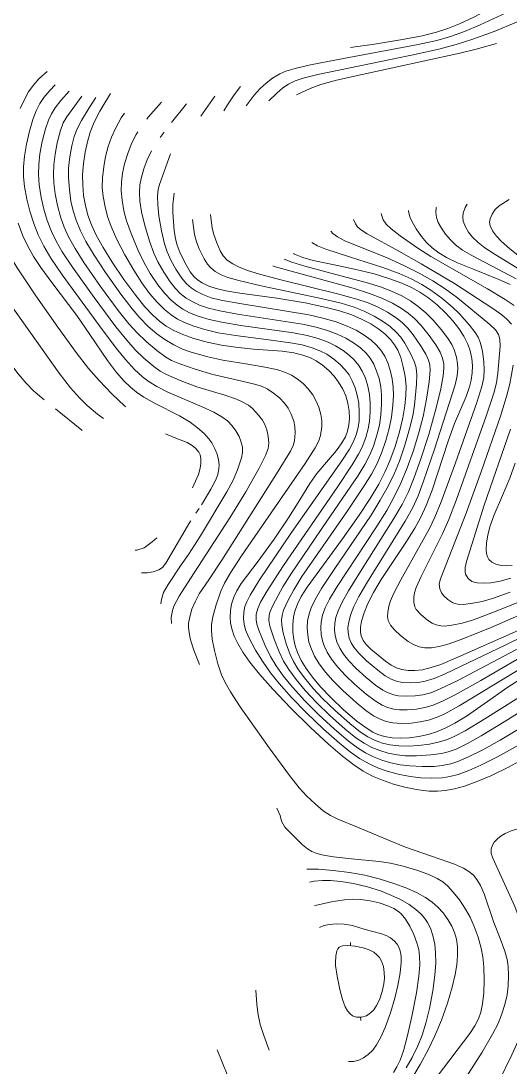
# Model space of a CAD drawing. Header units: inches. Extents: x 115425 to 116786, y 150085 to 152399.
# Drawn here: x 116052.6 to 116166.6, y 151444 to 151688 of the extents above; entities that cross this region are included whole.
import ezdxf

# ---------------------------------------------------------------- set-up
doc = ezdxf.new("R2010")
doc.units = ezdxf.units.IN
doc.header["$MEASUREMENT"] = 0
doc.layers.add('Contour', color=7, linetype='Continuous', lineweight=0, true_color=0xbed2ff)

msp = doc.modelspace()

# ---------------------------------------------------------------- linework, layer by layer
at = {"layer": 'Contour'}
for p, q in [((116097.76, 151670.46), (116094.51, 151665.86)), ((116091.2, 151668.72), (116087.67, 151664.33)), ((116085.94, 151662.11), (116085.03, 151660.83)), ((116058.03, 151599.68), (116055.92, 151601.41)), ((116094.13, 151574.32), (116093.38, 151573.19)), ((116129.42, 151472.27), (116129.41, 151473.07)), ((116131.74, 151455.62), (116131.82, 151454.83))]:
    msp.add_line(p, q, dxfattribs=at)
for points in [[(116190.96, 151715.81), (116182.11, 151706.35), (116178.35, 151702.58), (116175.53, 151700), (116173.15, 151698.08), (116170.3, 151696.04), (116166.63, 151693.68), (116162.28, 151691.13), (116158.13, 151688.93), (116154.81, 151687.37), (116152.11, 151686.29), (116149.48, 151685.46), (116146.11, 151684.61), (116141.56, 151683.71), (116134.97, 151682.66), (116129.4, 151681.86)], [(116105.06, 151668.21), (116106.97, 151670.75), (116108.37, 151672.29), (116109.74, 151673.56), (116111.25, 151674.7), (116112.91, 151675.68), (116114.37, 151676.3), (116116.54, 151676.97), (116120.11, 151677.81), (116127.8, 151679.29), (116145.18, 151682.53), (116149.54, 151683.52), (116152.73, 151684.42), (116156, 151685.59), (116159.62, 151687.1), (116164.66, 151689.46), (116169.26, 151691.81), (116172.46, 151693.66), (116175.08, 151695.37), (116177.03, 151696.85), (116178.98, 151698.65), (116181.99, 151701.78), (116187.6, 151707.75)], [(116175.07, 151690.97), (116168.1, 151687.74), (116162.93, 151685.61), (116157.94, 151683.78), (116154.05, 151682.54), (116149.97, 151681.44), (116143.62, 151680.04), (116121.78, 151675.54), (116118.35, 151674.67), (116116.55, 151674.06), (116114.95, 151673.26), (116113.67, 151672.42), (116112.24, 151671.23), (116110.4, 151669.4)], [(116116.79, 151670.83), (116120.02, 151672.32), (116122.52, 151673.2), (116126.17, 151674.2), (116132.13, 151675.57), (116154.94, 151680.49), (116158.72, 151681.45), (116163.42, 151682.8)], [(116058.66, 151676.25), (116056.79, 151674.52), (116055.41, 151672.97), (116054.35, 151671.47), (116053.39, 151669.75), (116052.44, 151667.62)], [(116085.17, 151552.04), (116085.37, 151553.09), (116085.83, 151554.7), (116086.89, 151556.55), (116089.94, 151561.15), (116091.67, 151563.57), (116094.43, 151567.94), (116100.62, 151578.17), (116102.03, 151580.94), (116103.04, 151583.34), (116103.98, 151586.15), (116104.26, 151587.4), (116104.21, 151588.65), (116103.88, 151590.01), (116103.44, 151591.13), (116102.71, 151592.41), (116101.81, 151593.6), (116100.7, 151594.73), (116099.44, 151595.68), (116097.58, 151596.76), (116094.86, 151598.03), (116086.79, 151601.48), (116084.26, 151602.75), (116082.5, 151603.83), (116080.9, 151605.06), (116079.08, 151606.77), (116076.96, 151609.04), (116074.78, 151611.69), (116070.87, 151616.89), (116062.18, 151628.84), (116059.55, 151632.72), (116057.91, 151635.48), (116056.62, 151638.14), (116055.57, 151640.77), (116054.65, 151643.64), (116053.96, 151646.5), (116053.44, 151649.43), (116053.21, 151651.7), (116053.21, 151654.01), (116053.41, 151656.47), (116053.84, 151659.31), (116054.55, 151662.37), (116055.36, 151665.06), (116056.12, 151667.07), (116056.99, 151668.8), (116057.91, 151670.16), (116059.3, 151671.8), (116060.59, 151673.12)], [(116087.7, 151547.45), (116087.62, 151548.91), (116087.88, 151550.49), (116088.22, 151551.56), (116089.5, 151553.87), (116092.09, 151557.99), (116101.32, 151572.1), (116105, 151578.23), (116108.1, 151583.72), (116109.6, 151586.7), (116110.23, 151588.27), (116110.35, 151589.56), (116110.21, 151591.2), (116109.93, 151592.68), (116109.45, 151593.91), (116108.88, 151594.93), (116107.97, 151596.11), (116106.53, 151597.63), (116105.6, 151598.39), (116104.31, 151599.15), (116102.8, 151599.81), (116100.12, 151600.72), (116093.57, 151602.72), (116089.67, 151604.18), (116086.51, 151605.55), (116085.07, 151606.34), (116083.57, 151607.4), (116081.22, 151609.41), (116079.24, 151611.33), (116077.24, 151613.56), (116074.71, 151616.71), (116069.63, 151623.53), (116064.58, 151630.58), (116062.19, 151634.18), (116060.77, 151636.66), (116059.69, 151638.9), (116058.68, 151641.53), (116057.91, 151644.14), (116057.29, 151646.88), (116056.85, 151649.84), (116056.68, 151652.33), (116056.73, 151654.57), (116057, 151657.04), (116057.53, 151659.94), (116058.27, 151662.89), (116058.97, 151664.93), (116059.67, 151666.41), (116060.53, 151667.8), (116061.86, 151669.5), (116063.83, 151671.7)], [(116103.75, 151672.75), (116102.26, 151670.78), (116100.76, 151668.49), (116099.89, 151667.06)], [(116066.8, 151670.47), (116063.26, 151665.65), (116062.46, 151664.28), (116061.81, 151662.51), (116061.06, 151659.63), (116060.54, 151657), (116060.24, 151654.51), (116060.15, 151652.29), (116060.24, 151650.17), (116060.56, 151647.69), (116061.09, 151644.97), (116061.8, 151642.35), (116062.69, 151639.91), (116063.69, 151637.71), (116065.19, 151634.98), (116067.27, 151631.73), (116071.16, 151626.11), (116075.25, 151620.5), (116077.75, 151617.37), (116079.65, 151615.27), (116081.78, 151613.23), (116084.3, 151611.14), (116086.35, 151609.64), (116087.7, 151608.85), (116089.62, 151608.02), (116093.18, 151606.8), (116097.33, 151605.58), (116101.71, 151604.52), (116106.75, 151603.4), (116108.63, 151602.81), (116109.98, 151602.2), (116111.49, 151601.24), (116112.88, 151600.09), (116114.01, 151598.91), (116114.88, 151597.69), (116115.58, 151596.31), (116116.19, 151594.65), (116116.47, 151593.43), (116116.49, 151591.99), (116116.32, 151590.1), (116116.02, 151589), (116115.4, 151587.72), (116112.57, 151583.02), (116099.43, 151562.22), (116096.39, 151557.63), (116094.16, 151554.37), (116093.25, 151552.7), (116092.46, 151550.82), (116091.92, 151549.05), (116091.68, 151547.58), (116091.65, 151546.61), (116091.78, 151545.3), (116092.14, 151543.67), (116092.91, 151541.26), (116094.24, 151537.88)], [(116131.06, 151500), (116126.47, 151501.8), (116124.72, 151502.69), (116123.07, 151503.8), (116121.14, 151505.39), (116119.19, 151507.24), (116117.45, 151509.15), (116115.17, 151512.03), (116110.44, 151518.5), (116103.68, 151528.04), (116101.4, 151531.52), (116100.18, 151533.69), (116099.37, 151535.51), (116098.49, 151538.07), (116097.67, 151541.19), (116097.16, 151543.83), (116096.97, 151545.81), (116097, 151547.28), (116097.31, 151549.05), (116098.05, 151551.63), (116099.18, 151555.03), (116100.04, 151556.88), (116101.45, 151559.33), (116104, 151563.24), (116118.85, 151584.81), (116121.17, 151588.47), (116122.06, 151590.13), (116122.41, 151591.34), (116122.71, 151593.43), (116122.72, 151594.81), (116122.52, 151596.22), (116122.01, 151597.97), (116121.43, 151599.38), (116120.61, 151600.85), (116119.55, 151602.2), (116118.35, 151603.43), (116117.01, 151604.54), (116115.69, 151605.38), (116114.26, 151606.05), (116112.49, 151606.64), (116109.9, 151607.23), (116105.45, 151607.96), (116099.66, 151608.89), (116096.15, 151609.69), (116092.3, 151610.76), (116090.26, 151611.5), (116088.26, 151612.46), (116086.16, 151613.73), (116084.28, 151615.08), (116082.28, 151616.77), (116080.32, 151618.75), (116078.5, 151620.86), (116075.85, 151624.32), (116072.29, 151629.34), (116069.62, 151633.42), (116067.72, 151636.63), (116066.45, 151639.11), (116065.45, 151641.56), (116064.76, 151643.75), (116064.25, 151645.98), (116063.88, 151648.62), (116063.66, 151651.53), (116063.68, 151653.71), (116063.96, 151656.31), (116064.42, 151658.9), (116064.98, 151661.06), (116065.68, 151662.89), (116066.67, 151664.82), (116068.51, 151667.8), (116070.05, 151670.16)], [(116073.43, 151671.14), (116070.95, 151666.96), (116069.68, 151664.4), (116068.75, 151662.06), (116068.07, 151659.86), (116067.52, 151657.41), (116067.13, 151654.76), (116066.95, 151652.26), (116066.98, 151649.85), (116067.2, 151647.34), (116067.6, 151645.03), (116068.19, 151642.77), (116069.02, 151640.5), (116070.13, 151638.09), (116071.73, 151635.17), (116073.84, 151631.75), (116076.59, 151627.7), (116079.34, 151623.99), (116081.49, 151621.38), (116083.32, 151619.44), (116084.92, 151618), (116086.43, 151616.87), (116088.24, 151615.82), (116090.36, 151614.87), (116092.89, 151613.98), (116095.99, 151613.13), (116099.31, 151612.43), (116102.61, 151611.93), (116106.78, 151611.51), (116113.52, 151610.99), (116116.18, 151610.6), (116118.27, 151610.1), (116119.92, 151609.51), (116121.39, 151608.77), (116122.92, 151607.74), (116124.33, 151606.53), (116125.61, 151605.17), (116126.65, 151603.8), (116127.61, 151602.17), (116128.29, 151600.56), (116128.78, 151598.9), (116129.1, 151597.03), (116129.17, 151595.33), (116129.06, 151593.83), (116128.74, 151592.33), (116128.22, 151591.01), (116127.43, 151589.59), (116126.16, 151587.84), (116123.83, 151585.12), (116121.57, 151582.45), (116119.94, 151580.14), (116117.58, 151576.32), (116114.96, 151572.12), (116111.6, 151567.16), (116107.88, 151562.02), (116103.95, 151556.81), (116102.89, 151555.11), (116102.19, 151553.61), (116101.69, 151552.02), (116101.42, 151550.52), (116101.33, 151548.85), (116101.43, 151547.63), (116101.71, 151546.21), (116102.28, 151544.54), (116103.11, 151542.78), (116104.29, 151540.79), (116105.94, 151538.46), (116108.2, 151535.65), (116111.31, 151532.13), (116115.5, 151527.73), (116120.1, 151523.18), (116124.27, 151519.31), (116127.56, 151516.51), (116130.19, 151514.52), (116132.4, 151513.07), (116134.55, 151511.9), (116136.87, 151510.9), (116139.43, 151510.01), (116142.4, 151509.21), (116145.23, 151508.66), (116147.73, 151508.39), (116149.71, 151508.36), (116151.55, 151508.5), (116153.64, 151508.89), (116156.02, 151509.56), (116158.69, 151510.52), (116162.1, 151511.97), (116166.22, 151513.98), (116170.56, 151516.3)], [(116085.38, 151669.11), (116082.28, 151665.58), (116081.94, 151665.13)], [(116076.73, 151666.54), (116075.97, 151665.41), (116074.68, 151663.08), (116073.7, 151660.9), (116072.94, 151658.78), (116072.3, 151656.4), (116071.87, 151654.03), (116071.59, 151651.41), (116071.54, 151649.21), (116071.73, 151647.09), (116072.18, 151644.65), (116072.77, 151642.41), (116073.63, 151640.08), (116074.97, 151637.08), (116076.79, 151633.52), (116078.87, 151629.91), (116080.78, 151626.97), (116082.59, 151624.5), (116084.31, 151622.46), (116086.03, 151620.76), (116087.57, 151619.49), (116089.09, 151618.49), (116090.69, 151617.68), (116092.91, 151616.81), (116095.42, 151616.04), (116098.58, 151615.3), (116102.6, 151614.63), (116109.79, 151613.72), (116115.41, 151612.97), (116118.15, 151612.45), (116120.46, 151611.78), (116122.26, 151611.09), (116123.86, 151610.28), (116125.49, 151609.18), (116127.04, 151607.87), (116128.1, 151606.77), (116129.07, 151605.46), (116129.82, 151604.11), (116130.5, 151602.48), (116131, 151600.76), (116131.33, 151598.89), (116131.47, 151596.75), (116131.41, 151594.78), (116131.18, 151593.17), (116130.72, 151591.47), (116130.06, 151589.81), (116129.18, 151588.17), (116127.4, 151585.46), (116115.67, 151568.7), (116108.21, 151557.65), (116106.01, 151554.12), (116105.21, 151552.57), (116104.8, 151551.46), (116104.52, 151550.09), (116104.46, 151548.64), (116104.6, 151547.33), (116104.94, 151545.99), (116105.71, 151544.18), (116107.27, 151541.27), (116108.86, 151538.68), (116110.79, 151535.96), (116112.79, 151533.46), (116115.68, 151530.23), (116119.19, 151526.61), (116123.09, 151522.86), (116126.82, 151519.55), (116129.44, 151517.46), (116131.55, 151515.99), (116133.74, 151514.73), (116135.92, 151513.73), (116137.96, 151513), (116140.53, 151512.32), (116143.31, 151511.79), (116145.78, 151511.5), (116148.4, 151511.4), (116150.87, 151511.51), (116152.61, 151511.77), (116154.52, 151512.27), (116156.97, 151513.15), (116159.81, 151514.4), (116163.67, 151516.34), (116168.6, 151519.09)], [(116079.85, 151662.19), (116079.46, 151661.57), (116078.47, 151659.63), (116077.56, 151657.38), (116076.76, 151654.74), (116076.26, 151652.5), (116076, 151650.47), (116075.95, 151648.39), (116076.15, 151646.21), (116076.6, 151643.74), (116077.22, 151641.44), (116078.28, 151638.46), (116079.91, 151634.51), (116081.24, 151631.74), (116082.73, 151629.16), (116084.51, 151626.48), (116086.09, 151624.46), (116087.57, 151622.91), (116088.98, 151621.72), (116090.34, 151620.78), (116091.91, 151619.95), (116093.93, 151619.16), (116096.47, 151618.4), (116099.43, 151617.74), (116103.87, 151617.02), (116116.1, 151615.3), (116119.28, 151614.67), (116121.88, 151613.93), (116124.18, 151613.09), (116125.94, 151612.27), (116127.7, 151611.18), (116129.21, 151610.01), (116130.25, 151609.02), (116131.36, 151607.66), (116132.16, 151606.32), (116132.88, 151604.72), (116133.48, 151602.87), (116133.85, 151600.93), (116134.01, 151598.97), (116134.02, 151596.81), (116133.84, 151594.65), (116133.53, 151592.9), (116132.96, 151590.87), (116132.13, 151588.64), (116131.3, 151586.96), (116129.79, 151584.46), (116126.27, 151579.2), (116113.79, 151561.02), (116110.02, 151555.12), (116108.44, 151552.42), (116107.8, 151551.01), (116107.44, 151549.62), (116107.39, 151548.31), (116107.55, 151547.34), (116108.01, 151545.93), (116109.46, 151542.51), (116110.77, 151539.82), (116112.07, 151537.59), (116113.71, 151535.29), (116115.89, 151532.63), (116118.79, 151529.43), (116122, 151526.18), (116125.68, 151522.8), (116128.88, 151520.08), (116131.01, 151518.49), (116132.92, 151517.3), (116134.81, 151516.36), (116136.74, 151515.6), (116138.82, 151514.99), (116140.98, 151514.54), (116143.28, 151514.25), (116146.11, 151514.1), (116148.9, 151514.15), (116150.81, 151514.33), (116152.77, 151514.72), (116154.43, 151515.27), (116156.96, 151516.34), (116160.24, 151517.97), (116164.3, 151520.25), (116170.1, 151523.77)], [(116083.04, 151657.74), (116082.91, 151657.53), (116082.12, 151655.85), (116081.24, 151653.53), (116080.59, 151651.29), (116080.31, 151649.78), (116080.19, 151648.03), (116080.31, 151646.04), (116080.72, 151643.53), (116081.48, 151640.31), (116082.57, 151636.65), (116083.58, 151633.86), (116084.51, 151631.84), (116085.86, 151629.46), (116087.38, 151627.18), (116088.59, 151625.64), (116089.72, 151624.5), (116091.08, 151623.41), (116092.62, 151622.49), (116094.2, 151621.77), (116096.27, 151621.06), (116098.96, 151620.39), (116103.05, 151619.66), (116118.21, 151617.31), (116121.38, 151616.64), (116124.04, 151615.87), (116126.34, 151615.01), (116128.31, 151614.07), (116130.15, 151612.96), (116131.74, 151611.76), (116133.03, 151610.54), (116133.98, 151609.4), (116134.82, 151607.98), (116135.43, 151606.6), (116136.06, 151604.63), (116136.47, 151602.7), (116136.65, 151600.85), (116136.67, 151598.61), (116136.5, 151596.11), (116136.14, 151593.75), (116135.58, 151591.38), (116134.75, 151588.85), (116133.86, 151586.7), (116132.79, 151584.59), (116131.2, 151582.04), (116123.88, 151571.32), (116115.62, 151559.2), (116113.64, 151556.01), (116111.37, 151551.84), (116110.69, 151550.31), (116110.44, 151549.41), (116110.36, 151548.22), (116110.64, 151546.82), (116111.62, 151543.83), (116112.77, 151540.84), (116113.8, 151538.67), (116115.01, 151536.72), (116116.71, 151534.43), (116118.85, 151531.87), (116121.59, 151528.95), (116124.63, 151526.01), (116128.15, 151522.86), (116130.67, 151520.84), (116132.59, 151519.55), (116134.41, 151518.59), (116136.23, 151517.84), (116138.17, 151517.24), (116140.28, 151516.81), (116142.17, 151516.63), (116144.8, 151516.62), (116148.13, 151516.82), (116150.62, 151517.14), (116152.19, 151517.51), (116154.05, 151518.19), (116156.68, 151519.45), (116159.9, 151521.25), (116165.61, 151524.74), (116206.19, 151550.38)], [(116087.47, 151657.06), (116084.88, 151649.88), (116084.61, 151648.77), (116084.44, 151647.15), (116084.47, 151645.15), (116084.74, 151642.56), (116085.34, 151639.11), (116086.04, 151636.05), (116086.66, 151634.16), (116087.51, 151632.27), (116088.69, 151630.14), (116090.08, 151628.03), (116091.17, 151626.72), (116092.27, 151625.76), (116093.46, 151624.98), (116094.99, 151624.21), (116096.95, 151623.49), (116099.2, 151622.93), (116103.59, 151622.12), (116119.71, 151619.45), (116123, 151618.73), (116126.06, 151617.84), (116128.64, 151616.87), (116130.7, 151615.89), (116132.61, 151614.77), (116134.27, 151613.56), (116135.5, 151612.42), (116136.49, 151611.25), (116137.38, 151609.88), (116138.09, 151608.29), (116138.66, 151606.54), (116139.1, 151604.58), (116139.35, 151602.61), (116139.43, 151600.65), (116139.32, 151598.41), (116138.98, 151595.61), (116138.44, 151592.98), (116137.66, 151590.17), (116136.62, 151587.2), (116135.52, 151584.64), (116134.3, 151582.31), (116132.47, 151579.34), (116128.54, 151573.56), (116118.1, 151558.46), (116116.17, 151555.37), (116114.89, 151552.93), (116113.83, 151550.6), (116113.46, 151549.36), (116113.35, 151548.3), (116113.42, 151547.11), (116113.75, 151545.3), (116114.53, 151542.49), (116115.33, 151540.21), (116116.12, 151538.59), (116117.16, 151536.87), (116118.67, 151534.78), (116120.7, 151532.35), (116122.9, 151530), (116125.89, 151527.1), (116129.27, 151524.13), (116131.77, 151522.14), (116133.47, 151521.04), (116135.19, 151520.19), (116136.9, 151519.6), (116138.58, 151519.2), (116140.66, 151518.93), (116142.85, 151518.87), (116145.23, 151519), (116147.84, 151519.35), (116150.17, 151519.86), (116151.99, 151520.44), (116153.77, 151521.22), (116156.12, 151522.47), (116160.72, 151525.25), (116205.45, 151553.35)], [(116043.74, 151649.33), (116043.85, 151648.6), (116044.56, 151645.31), (116045.34, 151642.58), (116046.19, 151640.31), (116047.4, 151637.76), (116049.1, 151634.71), (116051.73, 151630.45), (116056.08, 151623.88), (116061.15, 151616.58), (116065.47, 151610.67), (116068.35, 151607), (116070.8, 151604.19), (116073.81, 151601.04), (116076.84, 151598.16), (116077.02, 151598.01)], [(116088.34, 151647.84), (116088.02, 151645.22), (116088.02, 151643.38), (116088.34, 151639.16), (116088.62, 151637.19), (116089, 151635.73), (116089.73, 151633.87), (116091.07, 151631.12), (116092.02, 151629.53), (116092.91, 151628.41), (116093.74, 151627.66), (116094.84, 151626.93), (116096.36, 151626.2), (116098.11, 151625.6), (116100.34, 151625.07), (116103.63, 151624.56), (116112.26, 151623.35), (116118.84, 151622.25), (116123.42, 151621.29), (116126.82, 151620.41), (116129.69, 151619.46), (116131.99, 151618.49), (116134.12, 151617.38), (116135.99, 151616.17), (116137.44, 151615.02), (116138.74, 151613.74), (116139.71, 151612.48), (116140.43, 151611.21), (116141.12, 151609.5), (116141.71, 151607.38), (116142.15, 151605.08), (116142.36, 151602.85), (116142.35, 151600.75), (116142.11, 151598.27), (116141.63, 151595.46), (116140.85, 151592.19), (116139.83, 151588.78), (116138.61, 151585.45), (116137.45, 151582.77), (116135.98, 151579.95), (116134.03, 151576.66), (116131.47, 151572.78), (116127.53, 151567.23), (116119.29, 151555.93), (116117.95, 151553.79), (116117.06, 151552.01), (116116.46, 151550.38), (116116.14, 151548.94), (116115.95, 151547.28), (116115.98, 151545.42), (116116.19, 151543.74), (116116.53, 151542.27), (116117.08, 151540.69), (116117.95, 151538.83), (116119.07, 151536.98), (116120.52, 151534.97), (116122.45, 151532.68), (116124.88, 151530.14), (116127.82, 151527.36), (116130.89, 151524.73), (116133.03, 151523.11), (116134.59, 151522.16), (116135.78, 151521.61), (116137.35, 151521.13), (116139.16, 151520.83), (116141.02, 151520.73), (116143.07, 151520.81), (116145.31, 151521.09), (116147.5, 151521.57), (116149.5, 151522.19), (116151.51, 151523.04), (116153.72, 151524.21), (116156.42, 151525.87), (116160.54, 151528.73), (116166.08, 151532.59), (116172.08, 151536.47)], [(116149.45, 151644.54), (116149.42, 151644.44), (116149.33, 151643.47), (116149.48, 151642.21), (116149.89, 151641.05), (116150.61, 151639.7), (116151.54, 151638.33), (116152.7, 151636.96), (116153.9, 151635.83), (116155.53, 151634.61), (116157.67, 151633.32), (116162.31, 151630.88), (116168.07, 151627.86)], [(116156.6, 151645.31), (116156.15, 151644.52), (116155.68, 151643.23), (116155.58, 151642.34), (116155.69, 151641.31), (116156.22, 151639.98), (116156.94, 151638.77), (116157.87, 151637.59), (116159.15, 151636.33), (116160.75, 151635.08), (116163.12, 151633.54), (116169.37, 151629.74)], [(116166.38, 151646.36), (116164.04, 151644.89), (116163.15, 151644.07), (116162.42, 151642.97), (116161.94, 151641.87), (116161.84, 151641.12), (116161.94, 151640.23), (116162.48, 151639.08), (116163.44, 151637.8), (116164.52, 151636.67), (116166.55, 151634.9), (116173.39, 151629.46)], [(116096.8, 151642.91), (116097.16, 151639.68), (116097.52, 151638.19), (116098.22, 151636.26), (116099.03, 151634.42), (116099.75, 151633.25), (116100.68, 151632.27), (116101.98, 151631.37), (116103.3, 151630.66), (116105.4, 151629.81), (116108.19, 151628.94), (116113.2, 151627.66), (116126.4, 151624.42), (116130.89, 151623.17), (116133.52, 151622.26), (116135.68, 151621.33), (116138.03, 151620.07), (116140.03, 151618.8), (116141.47, 151617.66), (116142.75, 151616.39), (116144.05, 151614.8), (116145.75, 151612.32), (116146.96, 151610.32), (116147.61, 151608.91), (116147.94, 151607.81), (116148.01, 151606.54), (116147.76, 151603.85), (116147.16, 151599.85), (116146.35, 151595.78), (116145.46, 151592.28), (116144.1, 151587.84), (116142.65, 151583.79), (116141.16, 151580.2), (116139.63, 151577.01), (116137.85, 151573.87), (116135.29, 151569.79), (116126.3, 151556.12), (116124.52, 151553.12), (116123.53, 151551.12), (116122.92, 151549.44), (116122.59, 151547.81), (116122.5, 151546.49), (116122.59, 151544.95), (116122.92, 151543.4), (116123.31, 151542.26), (116124.01, 151540.78), (116125.02, 151539.16), (116126.43, 151537.3), (116128.22, 151535.34), (116130.37, 151533.29), (116133.04, 151531.02), (116135.18, 151529.42), (116136.82, 151528.43), (116138.06, 151527.89), (116139.49, 151527.52), (116140.82, 151527.35), (116142.64, 151527.31), (116144.83, 151527.5), (116146.77, 151527.86), (116148.71, 151528.44), (116150.86, 151529.34), (116153.79, 151530.83), (116159.77, 151534.19), (116181.58, 151546.89)], [(116167.54, 151621.68), (116165.49, 151623.06), (116161.33, 151625.53), (116148.15, 151633.07), (116145.12, 151635), (116141.03, 151637.91), (116138.93, 151639.55), (116137.76, 151640.67), (116137.02, 151641.63), (116136.62, 151642.82), (116136.6, 151643.15)], [(116142.93, 151643.83), (116142.94, 151643.67), (116143.28, 151642.38), (116143.8, 151641.15), (116144.69, 151639.58), (116145.94, 151637.77), (116147.13, 151636.37), (116148.47, 151635.08), (116150.01, 151633.93), (116151.83, 151632.85), (116154.35, 151631.63), (116158.21, 151630.05), (116164.02, 151627.75), (116166.63, 151626.53)], [(116051.91, 151640.9), (116053.06, 151637.92), (116054.27, 151635.35), (116055.51, 151633.12), (116057.23, 151630.49), (116059.78, 151627), (116065.61, 151619.32), (116068.67, 151614.87), (116072.76, 151608.86), (116074.88, 151606.07), (116076.6, 151604.07), (116078.11, 151602.58), (116079.49, 151601.45), (116081.26, 151600.27), (116083.74, 151598.89), (116089.54, 151595.9), (116092.01, 151594.41), (116093.78, 151593.14), (116095.27, 151591.82), (116096.38, 151590.58), (116097.08, 151589.59), (116097.82, 151588.24), (116098.33, 151586.96), (116098.65, 151585.64), (116098.76, 151584.47), (116098.73, 151583.53), (116098.45, 151582.25), (116097.93, 151580.84), (116096.89, 151578.81), (116095.1, 151575.79), (116094.71, 151575.2)], [(116196.92, 151553.88), (116154.74, 151528.26), (116151.39, 151526.43), (116149.64, 151525.64), (116147.6, 151524.96), (116145.63, 151524.51), (116143.59, 151524.23), (116141.3, 151524.14), (116139.28, 151524.28), (116137.71, 151524.62), (116136.35, 151525.13), (116134.77, 151525.97), (116133.02, 151527.18), (116130.7, 151529.06), (116127.62, 151531.84), (116125.3, 151534.17), (116123.59, 151536.13), (116122.13, 151538.1), (116121.05, 151539.89), (116120.29, 151541.51), (116119.73, 151543.14), (116119.43, 151544.76), (116119.31, 151546.47), (116119.42, 151548.09), (116119.75, 151549.7), (116120.24, 151551.12), (116121.16, 151553.04), (116122.67, 151555.63), (116125.6, 151560.08), (116134.23, 151572.78), (116136.36, 151576.22), (116138.21, 151579.55), (116139.65, 151582.54), (116140.8, 151585.35), (116142.08, 151589.05), (116143.2, 151592.89), (116143.93, 151595.95), (116144.34, 151598.45), (116144.81, 151603.35), (116144.87, 151605.47), (116144.7, 151607.09), (116144.31, 151608.44), (116143.46, 151610.34), (116142.07, 151612.9), (116141.15, 151614.24), (116140.08, 151615.47), (116138.65, 151616.76), (116136.89, 151618.04), (116134.96, 151619.19), (116132.58, 151620.34), (116130.25, 151621.24), (116127.21, 151622.17), (116122.61, 151623.28), (116108.59, 151626.28), (116103.39, 151627.46), (116100.78, 151628.22), (116099.29, 151628.84), (116097.89, 151629.63), (116096.82, 151630.48), (116096.1, 151631.29), (116095.31, 151632.57), (116094.15, 151634.91), (116093.52, 151636.55), (116093.07, 151638.24), (116092.56, 151641.74)], [(116166.93, 151617.27), (116165.89, 151618.45), (116164.66, 151619.52), (116162.62, 151620.96), (116153.65, 151626.77), (116145.91, 151631.38), (116140.71, 151634.31), (116133.32, 151638.38), (116131.78, 151639.36), (116131, 151640.07), (116130.57, 151640.74), (116130.11, 151641.75)], [(116169.97, 151552.97), (116162.78, 151550.09), (116158.09, 151548.37), (116155.48, 151547.59), (116153.01, 151547.06), (116151.27, 151546.87), (116150.45, 151546.91), (116149.35, 151547.14), (116148.43, 151547.57), (116147.35, 151548.26), (116145.84, 151549.55), (116144.76, 151550.72), (116144.38, 151551.35), (116144.15, 151552.41), (116144.15, 151553.65), (116144.35, 151554.65), (116144.76, 151555.85), (116145.91, 151558.44), (116150.77, 151568.21), (116152.34, 151571.75), (116154.11, 151576.43), (116161.02, 151595.84), (116162.83, 151601.25), (116163.44, 151603.62), (116163.75, 151605.88), (116164.28, 151612.21), (116164.22, 151613.8), (116163.95, 151614.93), (116163.22, 151616.01), (116161.91, 151617.26), (116154.32, 151623.48), (116151.51, 151625.52), (116148.58, 151627.43), (116145.44, 151629.23), (116141.84, 151631.02), (116137.95, 151632.75), (116128.13, 151636.73), (116126.37, 151637.67), (116125.28, 151638.47), (116124.79, 151638.98)], [(116171.09, 151550.43), (116162.36, 151546.66), (116155.58, 151543.88), (116152.38, 151542.75), (116150.05, 151542.12), (116148.29, 151541.84), (116146.76, 151541.83), (116145.4, 151542.06), (116144.09, 151542.56), (116142.84, 151543.31), (116141.1, 151544.68), (116139.64, 151546.04), (116138.75, 151547.11), (116138.2, 151548.2), (116138.07, 151549.13), (116138.08, 151550.02), (116138.33, 151551.49), (116138.72, 151552.73), (116139.51, 151554.59), (116141.11, 151557.7), (116147.81, 151569.67), (116149.08, 151572.3), (116150.55, 151575.88), (116153.88, 151584.96), (116158.9, 151599.07), (116160.06, 151602.79), (116160.51, 151604.85), (116160.61, 151606.66), (116160.5, 151608.54), (116160.17, 151610.95), (116159.73, 151612.84), (116159.17, 151614.28), (116158.51, 151615.4), (116157.19, 151617.08), (116154.85, 151619.69), (116153.08, 151621.39), (116150.72, 151623.36), (116148.17, 151625.24), (116146.05, 151626.58), (116143.54, 151627.91), (116140.78, 151629.1), (116136.95, 151630.5), (116129.19, 151633.03), (116123.69, 151634.81), (116121.74, 151635.62), (116120.4, 151636.35)], [(116174, 151546.64), (116165.63, 151542.52), (116151.49, 151535.73), (116148.89, 151534.68), (116146.82, 151534.06), (116145.16, 151533.75), (116143.29, 151533.63), (116141.45, 151533.72), (116140.12, 151534), (116138.89, 151534.47), (116137.53, 151535.24), (116135.75, 151536.56), (116133.16, 151538.76), (116131.36, 151540.54), (116130.21, 151541.94), (116129.59, 151543), (116129.13, 151544.09), (116128.85, 151545.35), (116128.83, 151546.53), (116129, 151547.79), (116129.42, 151549.44), (116130.2, 151551.43), (116131.36, 151553.75), (116133.37, 151557.21), (116142.15, 151571.37), (116143.83, 151574.41), (116145.15, 151577.25), (116146.45, 151580.66), (116148.97, 151588.16), (116153.78, 151603.12), (116154.25, 151605.23), (116154.4, 151606.9), (116154.37, 151608.09), (116154.14, 151609.59), (116153.58, 151611.29), (116153, 151612.53), (116152.02, 151614.11), (116150.55, 151616.08), (116148.67, 151618.26), (116146.98, 151619.95), (116145.2, 151621.45), (116143.39, 151622.72), (116141.38, 151623.88), (116138.97, 151625.01), (116136.44, 151625.98), (116133.09, 151627.03), (116127.13, 151628.62), (116118.74, 151630.83), (116115.73, 151631.79), (116113.98, 151632.49)], [(116116.12, 151633.78), (116116.34, 151633.67), (116118.29, 151632.88), (116120.69, 151632.18), (116124.11, 151631.44), (116130.33, 151630.16), (116134.9, 151629.03), (116138.59, 151627.92), (116141.4, 151626.88), (116143.66, 151625.85), (116145.57, 151624.78), (116147.64, 151623.37), (116149.6, 151621.79), (116151.58, 151619.95), (116153.28, 151618.09), (116154.68, 151616.29), (116155.84, 151614.48), (116156.73, 151612.68), (116157.31, 151611.06), (116157.69, 151609.29), (116157.84, 151607.61), (116157.8, 151605.93), (116157.56, 151604.26), (116157.14, 151602.66), (116156.35, 151600.47), (116153.65, 151594.14), (116152.19, 151590.03), (116148.45, 151578.59), (116147.09, 151575.04), (116145.83, 151572.29), (116144.41, 151569.7), (116142.3, 151566.34), (116136.57, 151557.76), (116134.78, 151554.73), (116133.49, 151552.17), (116132.59, 151549.94), (116132, 151547.99), (116131.76, 151546.63), (116131.74, 151545.47), (116131.88, 151544.58), (116132.39, 151543.5), (116133.08, 151542.59), (116134.18, 151541.49), (116137.55, 151538.67), (116138.91, 151537.74), (116140.15, 151537.11), (116141.38, 151536.74), (116142.87, 151536.53), (116144.4, 151536.51), (116146.22, 151536.7), (116148.23, 151537.18), (116150.44, 151537.95), (116154.45, 151539.65), (116168.5, 151545.86)], [(116169.16, 151541.97), (116154.42, 151534.21), (116150.3, 151532.22), (116148.12, 151531.34), (116146.28, 151530.86), (116144.48, 151530.58), (116142.5, 151530.49), (116140.57, 151530.61), (116139.48, 151530.84), (116138.22, 151531.29), (116136.98, 151531.94), (116135.25, 151533.13), (116133.04, 151534.9), (116130.68, 151537.03), (116129.03, 151538.75), (116127.78, 151540.31), (116126.89, 151541.71), (116126.22, 151543.17), (116125.8, 151544.66), (116125.67, 151546.03), (116125.75, 151547.56), (116126.01, 151548.87), (116126.52, 151550.4), (116127.46, 151552.47), (116128.91, 151555.1), (116131.72, 151559.64), (116139.55, 151571.96), (116141.45, 151575.26), (116142.91, 151578.19), (116144.29, 151581.51), (116145.77, 151585.65), (116147.65, 151591.56), (116149.39, 151597.79), (116150.47, 151602.26), (116151.03, 151605.27), (116151.19, 151607.06), (116151.15, 151608.09), (116150.89, 151609.4), (116150.29, 151610.81), (116149.32, 151612.47), (116147.79, 151614.66), (116145.89, 151617), (116144.31, 151618.64), (116142.86, 151619.89), (116141.3, 151621), (116139.18, 151622.22), (116136.71, 151623.38), (116133.85, 151624.48), (116130.06, 151625.67), (116111.58, 151630.8), (116111.3, 151630.89)], [(116055.92, 151601.41), (116055.66, 151601.63), (116053.72, 151603.59), (116051.91, 151605.73), (116049.53, 151608.92), (116045.55, 151614.69), (116038.76, 151624.64), (116035.45, 151629.16)], [(116047.42, 151625.66), (116061.49, 151605.9), (116064.14, 151602.48), (116066.22, 151600.11), (116068.03, 151598.35), (116070.46, 151596.3), (116071.82, 151595.28)], [(116166.67, 151554.77), (116162.73, 151553.39), (116160.09, 151552.65), (116157.47, 151552.13), (116155.66, 151551.94), (116154.33, 151552), (116153.27, 151552.3), (116152.11, 151553.05), (116151.14, 151553.91), (116150.59, 151554.61), (116150.21, 151555.56), (116150.07, 151556.72), (116150.37, 151557.88), (116156.37, 151573.18), (116159.93, 151583.11), (116164.36, 151595.83), (116165.8, 151600.44), (116166.54, 151603.42), (116167.37, 151607.72)], [(116066.83, 151592.52), (116066.74, 151592.58), (116060.61, 151597.58)], [(116086.25, 151591.75), (116088.29, 151590.89), (116091.3, 151589.68), (116092.5, 151589.04), (116093.38, 151588.34), (116094.06, 151587.48), (116094.34, 151586.79), (116094.52, 151585.98), (116094.55, 151584.84), (116094.37, 151583.68), (116093.94, 151582.24), (116092.89, 151579.79), (116092.57, 151579.15)], [(116166.77, 151558.02), (116164.28, 151557.37), (116162.14, 151556.99), (116160.54, 151556.88), (116158.92, 151556.96), (116157.69, 151557.24), (116156.82, 151557.94), (116156.2, 151558.95), (116156.12, 151559.43), (116156.17, 151560.51), (116156.48, 151561.98), (116160.59, 151575.07), (116166.7, 151592.83)], [(116167.81, 151584.87), (116166.55, 151581.35), (116164.85, 151577.36), (116162.9, 151572.81), (116162, 151570.29), (116161.43, 151568.14), (116161.11, 151566.25), (116161.03, 151564.64), (116161.12, 151563.79), (116161.33, 151563.04), (116161.68, 151562.43), (116162.38, 151561.8), (116163.29, 151561.35), (116164.5, 151561.04), (116165.72, 151560.93), (116167.09, 151561.03)], [(116092.22, 151571.44), (116091.99, 151571.09), (116086.4, 151561.59), (116085.58, 151560.58), (116084.72, 151559.97), (116083.44, 151559.5), (116082.1, 151559.29), (116080.7, 151559.33)], [(116084.24, 151567.49), (116083.19, 151566.54), (116081.32, 151565.12), (116079.63, 151564.59), (116079.25, 151564.57)], [(116114.12, 151500), (116113.29, 151501.33), (116112.98, 151502.67), (116112.26, 151504.4)], [(116114.12, 151500), (116118.22, 151495.85), (116119.36, 151494.92), (116120.4, 151494.3), (116121.58, 151493.83), (116123.14, 151493.41), (116125.42, 151493.03), (116129.62, 151492.59), (116136.06, 151491.98), (116138.76, 151491.54), (116141.73, 151490.84), (116145.14, 151489.83), (116147.82, 151488.86), (116149.61, 151488.03), (116150.93, 151487.22), (116152.14, 151486.18), (116153.38, 151484.84), (116154.83, 151482.98), (116156.25, 151480.86), (116157.31, 151478.95), (116158.27, 151476.8), (116159.17, 151474.28), (116159.9, 151471.71), (116160.28, 151469.7), (116160.51, 151467.38), (116160.61, 151464.21), (116160.5, 151461.33), (116160.18, 151458.75), (116159.76, 151456.79), (116159.24, 151455.24), (116158.4, 151453.64), (116157.2, 151451.84), (116149.63, 151441.81)], [(116156.24, 151441.43), (116160.08, 151447.5), (116162.54, 151451.67), (116163.82, 151454.19), (116164.63, 151456.21), (116165.39, 151458.6), (116165.9, 151460.83), (116166.18, 151462.98), (116166.28, 151465.33), (116166.19, 151467.5), (116165.95, 151469.13), (116165.42, 151471.04), (116164.29, 151473.99), (116162.84, 151477.73), (116160.55, 151484.39), (116159.69, 151486.37), (116158.9, 151487.75), (116158.07, 151488.78), (116157, 151489.64), (116155.77, 151490.37), (116153.68, 151491.32), (116150.33, 151492.54), (116142.26, 151495.29), (116138.24, 151496.94), (116131.06, 151500)], [(116169.77, 151500), (116166.84, 151499.13), (116165.45, 151498.51), (116164.5, 151497.94), (116163.66, 151497.27), (116162.94, 151496.5), (116162.49, 151495.8), (116162.17, 151494.93), (116162.22, 151493.84), (116162.58, 151492.71), (116167.74, 151481.45), (116168.77, 151478.77), (116169.71, 151475.69), (116170.55, 151472.22), (116171.19, 151468.71), (116171.57, 151465.54), (116171.71, 151462.89), (116171.63, 151460.6), (116171.4, 151458.73), (116170.9, 151456.52), (116170.11, 151454.02), (116168.91, 151450.94), (116167.05, 151446.83), (116163.97, 151440.63)], [(116119.2, 151490.19), (116121.92, 151490.15), (116125.4, 151489.89), (116129.18, 151489.39), (116132.72, 151488.74), (116136.13, 151487.9), (116139.52, 151486.86), (116142.53, 151485.74), (116144.97, 151484.63), (116146.86, 151483.58), (116148.47, 151482.46), (116149.74, 151481.33), (116151.01, 151479.96), (116152.12, 151478.46), (116153.05, 151476.86), (116153.68, 151475.36), (116154.09, 151473.81), (116154.32, 151472.15), (116154.38, 151470.03), (116154.21, 151467.87), (116153.83, 151465.57), (116153.13, 151462.63), (116152.01, 151458.93), (116150.6, 151454.97), (116149.08, 151451.26), (116147.6, 151448.18), (116145.65, 151444.61), (116142.21, 151438.88)], [(116142.42, 151443.8), (116143.81, 151446.27), (116145.12, 151448.98), (116146.13, 151451.48), (116146.99, 151454.27), (116147.8, 151457.69), (116148.57, 151461.8), (116149.07, 151465.44), (116149.28, 151468.29), (116149.26, 151470.64), (116149.04, 151472.67), (116148.63, 151474.67), (116148.05, 151476.42), (116147.39, 151477.75), (116146.78, 151478.67), (116145.91, 151479.67), (116144.66, 151480.79), (116143.08, 151481.93), (116141.1, 151483.08), (116138.84, 151484.14), (116136.38, 151485.08), (116133.34, 151486.01), (116130.09, 151486.8), (116127.13, 151487.32), (116124.78, 151487.54), (116122.86, 151487.53), (116120.97, 151487.34), (116119.86, 151487.15)], [(116139.4, 151442.72), (116140.23, 151444.03), (116140.99, 151445.65), (116141.77, 151447.82), (116142.66, 151451.04), (116143.74, 151455.82), (116144.78, 151461.33), (116145.33, 151465.2), (116145.54, 151467.87), (116145.52, 151469.85), (116145.31, 151471.42), (116144.91, 151473.02), (116144.21, 151474.9), (116143.24, 151476.88), (116142.25, 151478.5), (116141.3, 151479.66), (116140.6, 151480.3), (116139.49, 151481.02), (116138.12, 151481.65), (116136.1, 151482.3), (116133.96, 151482.79), (116131.82, 151483.08), (116129.97, 151483.14), (116128.02, 151483.01), (116125.4, 151482.62), (116121.47, 151481.81), (116121.04, 151481.71)], [(116128.97, 151445.3), (116130.12, 151445.27), (116131.36, 151445.6), (116132.42, 151446.14), (116133.53, 151446.93), (116134.59, 151447.96), (116135.5, 151449.22), (116136.39, 151450.8), (116137.46, 151453.23), (116138.73, 151456.68), (116139.77, 151460.05), (116140.46, 151463), (116140.98, 151465.97), (116141.21, 151468.38), (116141.21, 151469.87), (116141.02, 151471.13), (116140.72, 151472.01), (116140.33, 151472.69), (116139.68, 151473.41), (116138.73, 151474.13), (116137.69, 151474.7), (116136.43, 151475.17), (116132.84, 151476.1), (116129.87, 151476.99), (116127.93, 151477.31), (116126.04, 151477.4), (116124.51, 151477.3), (116123.2, 151477.02), (116122.16, 151476.6)], [(116125.95, 151467.73), (116126.27, 151465.21), (116126.9, 151462.11), (116127.54, 151459.73), (116128.18, 151458.05), (116128.69, 151457.16), (116129.31, 151456.41), (116129.9, 151455.97), (116130.84, 151455.65), (116132, 151455.62), (116133.11, 151455.98), (116134.11, 151456.62), (116134.86, 151457.36), (116135.5, 151458.33), (116136.14, 151459.69), (116136.79, 151461.62), (116137.2, 151463.44), (116137.32, 151464.72), (116137.3, 151466.06), (116137.08, 151467.43), (116136.63, 151468.68), (116136.16, 151469.53), (116135.66, 151470.14), (116134.88, 151470.77), (116133.76, 151471.38), (116132.37, 151471.81), (116130.4, 151472.18), (116128.76, 151472.34), (116127.58, 151472.26), (116126.79, 151471.98), (116126.49, 151471.61), (116126.21, 151471.11), (116125.97, 151469.96), (116125.92, 151468.29), (116125.94, 151467.78)], [(116110.48, 151447.97), (116109.18, 151451.36), (116108.39, 151453.9), (116107.88, 151456.16), (116107.57, 151458.57), (116107.33, 151461.98)], [(116098.3, 151448.06), (116105.62, 151429.95), (116107.57, 151425.02), (116109.51, 151419.45), (116111.02, 151414.4), (116111.87, 151411.7), (116113.25, 151407.7)]]:
    msp.add_lwpolyline(points, dxfattribs=at)

doc.saveas('drawing.dxf')
